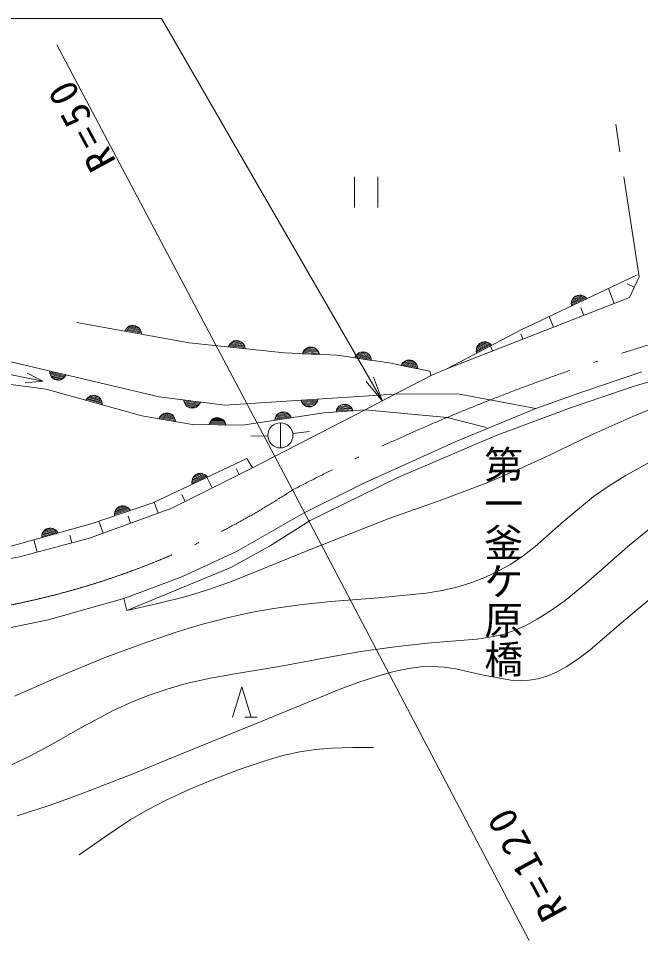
# Model space of a CAD drawing. Units: millimetres, scale not verified. Extents: x -625 to 708451, y -625 to 363079.
# Drawn here: x 219750 to 256605, y 237717 to 292308 of the extents above; entities that cross this region are included whole.
import ezdxf
from ezdxf.enums import TextEntityAlignment as Align

# ---------------------------------------------------------------- set-up
doc = ezdxf.new("R2010")
doc.units = ezdxf.units.MM
doc.header["$LTSCALE"] = 1000
doc.linetypes.add('DASHED', pattern=[7.5, 6, -1.5])
doc.linetypes.add('LONG_DASHED_DOTTED', pattern=[15.25, 12, -1.5, 0.25, -1.5])
doc.layers.add('S-SUV', color=7, linetype='Continuous', lineweight=13)
doc.styles.add('@ＭＳ ゴシック', font='')
doc.styles.add('ＭＳ ゴシック', font='')
doc.styles.get('@ＭＳ ゴシック').set_extended_font_data('@MS Gothic')
doc.styles.get('ＭＳ ゴシック').set_extended_font_data('MS Gothic')

# ---------------------------------------------------------------- blocks, each defined once
blk = doc.blocks.new('open_arrow')
at = {"color": 0, "linetype": 'Continuous', "lineweight": -2}
blk.add_lwpolyline([(7.5, 1.25), (0, 0), (7.5, -1.25)], dxfattribs=at)

msp = doc.modelspace()

# ---------------------------------------------------------------- linework, layer by layer
at = {"layer": 'S-SUV'}
for p, q in [((222028, 290749), (235989, 264391)), ((239667, 282922), (239667, 281122)), ((241048, 281122), (241048, 282922)), ((249531, 273881), (256403, 277124)), ((256523, 277004), (255946, 275779)), ((255045, 275428), (254699, 276320)), ((256235, 276391), (255819, 276587)), ((255946, 275779), (245134, 271574)), ((253320, 275808), (252507, 275423)), ((252511, 275356), (253370, 275762)), ((252514, 275496), (253258, 275847)), ((253419, 275716), (252515, 275289)), ((253190, 275884), (252532, 275574)), ((252553, 275664), (252627, 275765)), ((252560, 275656), (253107, 275914)), ((252627, 275765), (252718, 275849)), ((252974, 275921), (252637, 275762)), ((252718, 275849), (252858, 275915)), ((252858, 275915), (252980, 275932)), ((252980, 275932), (253105, 275924)), ((253105, 275924), (253240, 275866)), ((253240, 275866), (253336, 275804)), ((253336, 275804), (253419, 275716)), ((252502, 275410), (252512, 275523)), ((252515, 275289), (252502, 275410)), ((252512, 275523), (252553, 275664)), ((253243, 274728), (253065, 275186)), ((251441, 274027), (251193, 274665)), ((223213, 274313), (229869, 273112)), ((226183, 273993), (226298, 274084)), ((226298, 274084), (226417, 274123)), ((226299, 274074), (226894, 273966)), ((226417, 274123), (226539, 274139)), ((226790, 274049), (226423, 274115)), ((226539, 274139), (226692, 274112)), ((226692, 274112), (226801, 274054)), ((226801, 274054), (226898, 273976)), ((226049, 273801), (226109, 273907)), ((227033, 273624), (226049, 273801)), ((226085, 273858), (227019, 273690)), ((226109, 273907), (226183, 273993)), ((227006, 273755), (226120, 273915)), ((226168, 273970), (226978, 273824)), ((226944, 273894), (226229, 274023)), ((226898, 273976), (226975, 273850)), ((226975, 273850), (227016, 273743)), ((227016, 273743), (227033, 273624)), ((245134, 271574), (249531, 273881)), ((249639, 273326), (249521, 273630)), ((229869, 273112), (235515, 272511)), ((232195, 272864), (232247, 272974)), ((232247, 272974), (232314, 273065)), ((233153, 272888), (232258, 272983)), ((232302, 273041), (233119, 272954)), ((232314, 273065), (232423, 273164)), ((233081, 273021), (232358, 273098)), ((232423, 273164), (232538, 273212)), ((232424, 273154), (233026, 273090)), ((232538, 273212), (232659, 273237)), ((232916, 273165), (232545, 273204)), ((232659, 273237), (232813, 273221)), ((232813, 273221), (232926, 273171)), ((232926, 273171), (233029, 273100)), ((233029, 273100), (233115, 272980)), ((233115, 272980), (233164, 272877)), ((247673, 273047), (246876, 272629)), ((246880, 272702), (247608, 273084)), ((246883, 272562), (247724, 273003)), ((247775, 272960), (246890, 272495)), ((247540, 273118), (246895, 272780)), ((246913, 272871), (246982, 272975)), ((246919, 272863), (247455, 273145)), ((246982, 272975), (247069, 273063)), ((247322, 273145), (246992, 272972)), ((247069, 273063), (247206, 273135)), ((247206, 273135), (247327, 273157)), ((247327, 273157), (247453, 273155)), ((247453, 273155), (247590, 273102)), ((247590, 273102), (247689, 273044)), ((247689, 273044), (247775, 272960)), ((228080, 269911), (216089, 272727)), ((233189, 272758), (232195, 272864)), ((232226, 272924), (233171, 272823)), ((233164, 272877), (233189, 272758)), ((235515, 272511), (238639, 272367)), ((236577, 272462), (236623, 272575)), ((237576, 272416), (236577, 272462)), ((236605, 272523), (237554, 272479)), ((236623, 272575), (236685, 272670)), ((237532, 272543), (236633, 272585)), ((236674, 272645), (237495, 272607)), ((236685, 272670), (236787, 272775)), ((237453, 272672), (236726, 272705)), ((236787, 272775), (236900, 272830)), ((236789, 272765), (237394, 272737)), ((236900, 272830), (237019, 272862)), ((237279, 272805), (236907, 272822)), ((237019, 272862), (237174, 272855)), ((237174, 272855), (237289, 272812)), ((237289, 272812), (237396, 272747)), ((237396, 272747), (237489, 272633)), ((237489, 272633), (237544, 272532)), ((237544, 272532), (237576, 272416)), ((239810, 272408), (239922, 272502)), ((240574, 272332), (239855, 272439)), ((239922, 272502), (240040, 272546)), ((239923, 272492), (240522, 272403)), ((240040, 272546), (240161, 272565)), ((240415, 272482), (240046, 272537)), ((240161, 272565), (240315, 272543)), ((240315, 272543), (240426, 272488)), ((240426, 272488), (240526, 272413)), ((240526, 272413), (240606, 272290)), ((246872, 272615), (246877, 272728)), ((246890, 272495), (246872, 272615)), ((246877, 272728), (246913, 272871)), ((247837, 272625), (247723, 272918)), ((238639, 272367), (241714, 271910)), ((239682, 272212), (239738, 272320)), ((240671, 272065), (239682, 272212)), ((239716, 272270), (240656, 272131)), ((239738, 272320), (239810, 272408)), ((240640, 272196), (239750, 272328)), ((239796, 272385), (240610, 272264)), ((240606, 272290), (240651, 272184)), ((240651, 272184), (240671, 272065)), ((241714, 271910), (244117, 271430)), ((242425, 271768), (242487, 271873)), ((242487, 271873), (242563, 271957)), ((243381, 271704), (242499, 271881)), ((242548, 271935), (243354, 271774)), ((242563, 271957), (242680, 272046)), ((243323, 271844), (242609, 271986)), ((242680, 272046), (242799, 272083)), ((242680, 272036), (243274, 271917)), ((242799, 272083), (242922, 272097)), ((243171, 272001), (242805, 272075)), ((242922, 272097), (243074, 272067)), ((243074, 272067), (243182, 272007)), ((243182, 272007), (243278, 271926)), ((243278, 271926), (243352, 271799)), ((246035, 271924), (246017, 271971)), ((213896, 271319), (221391, 270365)), ((217196, 271627), (221190, 270828)), ((221608, 271313), (221598, 271434)), ((221598, 271434), (222571, 271205)), ((222532, 271150), (221608, 271367)), ((243406, 271572), (242425, 271768)), ((242462, 271824), (243394, 271638)), ((243352, 271799), (243392, 271692)), ((243392, 271692), (243406, 271572)), ((244117, 271430), (244189, 271190)), ((244275, 271201), (245134, 271574)), ((253134, 270187), (256687, 271388)), ((256282, 270554), (260151, 271682)), ((221190, 270828), (220154, 270745)), ((220266, 271306), (221190, 270828)), ((221644, 271204), (221608, 271313)), ((221618, 271301), (222494, 271095)), ((222443, 271042), (221642, 271231)), ((221714, 271075), (221644, 271204)), ((221672, 271159), (222380, 270993)), ((221807, 270992), (221714, 271075)), ((222307, 270946), (221718, 271084)), ((221913, 270928), (221807, 270992)), ((221819, 270997), (222181, 270911)), ((222064, 270893), (221913, 270928)), ((222187, 270902), (222064, 270893)), ((222308, 270936), (222187, 270902)), ((222428, 271020), (222308, 270936)), ((222506, 271102), (222428, 271020)), ((222571, 271205), (222506, 271102)), ((241752, 269911), (244275, 271201)), ((221391, 270365), (227069, 268776)), ((252449, 269251), (256282, 270554)), ((223748, 269705), (223818, 269805)), ((224711, 269436), (223748, 269705)), ((223789, 269759), (224704, 269503)), ((223818, 269805), (223899, 269884)), ((224697, 269570), (223830, 269812)), ((223883, 269862), (224675, 269641)), ((223899, 269884), (224023, 269963)), ((224649, 269713), (223948, 269909)), ((224023, 269963), (224145, 269992)), ((224023, 269953), (224605, 269790)), ((224145, 269992), (224268, 269996)), ((224509, 269882), (224150, 269982)), ((224268, 269996), (224418, 269954)), ((224418, 269954), (224521, 269886)), ((224521, 269886), (224610, 269799)), ((224610, 269799), (224675, 269667)), ((231986, 269412), (228080, 269911)), ((229560, 269606), (229537, 269725)), ((229537, 269725), (230529, 269598)), ((241999, 270063), (231986, 269412)), ((236494, 269705), (237492, 269770)), ((236539, 269593), (236494, 269705)), ((237471, 269706), (236523, 269644)), ((237492, 269770), (237459, 269653)), ((240299, 269139), (241752, 269911)), ((250408, 269215), (253134, 270187)), ((224675, 269667), (224706, 269557)), ((224706, 269557), (224711, 269436)), ((230496, 269539), (229554, 269660)), ((229607, 269502), (229560, 269606)), ((229571, 269595), (230464, 269480)), ((230419, 269423), (229603, 269527)), ((229690, 269380), (229607, 269502)), ((229639, 269460), (230361, 269367)), ((229791, 269307), (229690, 269380)), ((230294, 269313), (229693, 269390)), ((229903, 269255), (229791, 269307)), ((229802, 269313), (230172, 269266)), ((230057, 269235), (229903, 269255)), ((230178, 269257), (230057, 269235)), ((230295, 269303), (230178, 269257)), ((230405, 269400), (230295, 269303)), ((230475, 269489), (230405, 269400)), ((230529, 269598), (230475, 269489)), ((233624, 265701), (240299, 269139)), ((236605, 269499), (236539, 269593)), ((236552, 269583), (237450, 269642)), ((237417, 269577), (236596, 269524)), ((236709, 269396), (236605, 269499)), ((236645, 269464), (237371, 269511)), ((236823, 269343), (236709, 269396)), ((237315, 269445), (236711, 269406)), ((236943, 269313), (236823, 269343)), ((236833, 269351), (237204, 269375)), ((237097, 269323), (236943, 269313)), ((237212, 269368), (237097, 269323)), ((237318, 269435), (237212, 269368)), ((237408, 269551), (237318, 269435)), ((237459, 269653), (237408, 269551)), ((237833, 268957), (240299, 269139)), ((238588, 269076), (239535, 269145)), ((238599, 269129), (238649, 269231)), ((239506, 269206), (238608, 269140)), ((238641, 269205), (239461, 269265)), ((238649, 269231), (238738, 269347)), ((239412, 269324), (238686, 269271)), ((238738, 269347), (238843, 269415)), ((238741, 269338), (239345, 269382)), ((238843, 269415), (238958, 269461)), ((239223, 269436), (238851, 269408)), ((238958, 269461), (239112, 269473)), ((239112, 269473), (239232, 269444)), ((239232, 269444), (239346, 269392)), ((239346, 269392), (239452, 269290)), ((239452, 269290), (239519, 269197)), ((239519, 269197), (239565, 269085)), ((245628, 267250), (250408, 269215)), ((248056, 267618), (252449, 269251)), ((256139, 268744), (258376, 269657)), ((227069, 268776), (230066, 268276)), ((228074, 268608), (228133, 268715)), ((229061, 268444), (228074, 268608)), ((228109, 268666), (229046, 268509)), ((228133, 268715), (228205, 268802)), ((229032, 268575), (228144, 268723)), ((228191, 268779), (229003, 268643)), ((228205, 268802), (228320, 268894)), ((228969, 268712), (228251, 268832)), ((228320, 268894), (228438, 268935)), ((228320, 268884), (228917, 268784)), ((228438, 268935), (228560, 268953)), ((228812, 268865), (228444, 268927)), ((228560, 268953), (228713, 268927)), ((228713, 268927), (228823, 268871)), ((228823, 268871), (228921, 268794)), ((228921, 268794), (228999, 268669)), ((228999, 268669), (229043, 268563)), ((231243, 268581), (231353, 268639)), ((231353, 268639), (231472, 268675)), ((231733, 268625), (231361, 268631)), ((231472, 268675), (231627, 268672)), ((231627, 268672), (231743, 268633)), ((231743, 268633), (231852, 268571)), ((233019, 268231), (237833, 268957)), ((235921, 268669), (234932, 268519)), ((234932, 268519), (234954, 268639)), ((234947, 268585), (235886, 268727)), ((234954, 268639), (234996, 268744)), ((235852, 268785), (234963, 268650)), ((234990, 268718), (235804, 268841)), ((234996, 268744), (235076, 268867)), ((235750, 268896), (235030, 268787)), ((235076, 268867), (235176, 268943)), ((235080, 268858), (235679, 268948)), ((235176, 268943), (235287, 268998)), ((235553, 268992), (235185, 268937)), ((235287, 268998), (235440, 269021)), ((235440, 269021), (235562, 269001)), ((235562, 269001), (235680, 268958)), ((235680, 268958), (235792, 268864)), ((235792, 268864), (235866, 268777)), ((235866, 268777), (235921, 268669)), ((238567, 269011), (238599, 269129)), ((239565, 269085), (238567, 269011)), ((253661, 267629), (256139, 268744)), ((229043, 268563), (229061, 268444)), ((230066, 268276), (233019, 268231)), ((231043, 268261), (231084, 268375)), ((232043, 268246), (231043, 268261)), ((231069, 268323), (232018, 268309)), ((231084, 268375), (231143, 268472)), ((231994, 268371), (231095, 268385)), ((231133, 268447), (231955, 268435)), ((231143, 268472), (231243, 268581)), ((231911, 268498), (231184, 268509)), ((231245, 268570), (231850, 268561)), ((231852, 268571), (231948, 268460)), ((231948, 268460), (232007, 268361)), ((232007, 268361), (232043, 268246)), ((235268, 268372), (235268, 266880)), ((234518, 267602), (233519, 267570)), ((236011, 267727), (237002, 267863)), ((242224, 265129), (248056, 267618)), ((251215, 266462), (253661, 267629)), ((240163, 264775), (245628, 267250)), ((249402, 265620), (251215, 266462)), ((227710, 263636), (233280, 266264)), ((233280, 266264), (233624, 265701)), ((255694, 265230), (257029, 265982)), ((233624, 265701), (228837, 263323)), ((230718, 265332), (230061, 265022)), ((230088, 265104), (230635, 265362)), ((230502, 265368), (230165, 265209)), ((230246, 265297), (230386, 265363)), ((230386, 265363), (230508, 265379)), ((230508, 265379), (230633, 265372)), ((230633, 265372), (230768, 265314)), ((230768, 265314), (230864, 265252)), ((232826, 265305), (232646, 265667)), ((247566, 264834), (249402, 265620)), ((230030, 264858), (230040, 264971)), ((230043, 264737), (230030, 264858)), ((230849, 265255), (230035, 264871)), ((230039, 264804), (230898, 265209)), ((230040, 264971), (230082, 265112)), ((230042, 264944), (230786, 265295)), ((230947, 265164), (230043, 264737)), ((230082, 265112), (230155, 265213)), ((230155, 265213), (230246, 265297)), ((230864, 265252), (230947, 265164)), ((231230, 264512), (230914, 265148)), ((236684, 263035), (240163, 264775)), ((237025, 262592), (242224, 265129)), ((244666, 263748), (247566, 264834)), ((254739, 264646), (255694, 265230)), ((235989, 264391), (249999, 237717)), ((253818, 264012), (254739, 264646)), ((229635, 263719), (229435, 264120)), ((241742, 262717), (244666, 263748)), ((252065, 262546), (253818, 264012)), ((228837, 263323), (223955, 261540)), ((224112, 262416), (227710, 263636)), ((226385, 263186), (225438, 262865)), ((225441, 262932), (226341, 263238)), ((226297, 263289), (225445, 263000)), ((225460, 263071), (226239, 263335)), ((225462, 263098), (225519, 263233)), ((226176, 263380), (225487, 263146)), ((225519, 263233), (225604, 263325)), ((225524, 263225), (226097, 263419)), ((225604, 263325), (225703, 263399)), ((225966, 263440), (225613, 263321)), ((225703, 263399), (225850, 263448)), ((225850, 263448), (225973, 263451)), ((225973, 263451), (226096, 263429)), ((226096, 263429), (226224, 263356)), ((226224, 263356), (226312, 263283)), ((226312, 263283), (226385, 263186)), ((228023, 263026), (227787, 263672)), ((225438, 262987), (225462, 263098)), ((225438, 262865), (225438, 262987)), ((226396, 262431), (226248, 262837)), ((232668, 260743), (236684, 263035)), ((234614, 261057), (237025, 262592)), ((237098, 260897), (241742, 262717)), ((219105, 261008), (224112, 262416)), ((221892, 262051), (221192, 261854)), ((221233, 261931), (221815, 262094)), ((221317, 262027), (221420, 262095)), ((221685, 262123), (221327, 262022)), ((221420, 262095), (221570, 262137)), ((221570, 262137), (221693, 262133)), ((221693, 262133), (221815, 262105)), ((221815, 262105), (221939, 262025)), ((224769, 261837), (224508, 262550)), ((250358, 261038), (252065, 262546)), ((255847, 261044), (257225, 262179)), ((223955, 261540), (219817, 260444)), ((222090, 261847), (221127, 261576)), ((221127, 261576), (221135, 261698)), ((221134, 261643), (222049, 261900)), ((221135, 261698), (221164, 261807)), ((222008, 261954), (221142, 261710)), ((221161, 261780), (221953, 262003)), ((221164, 261807), (221228, 261940)), ((221228, 261940), (221317, 262027)), ((221939, 262025), (222023, 261948)), ((222023, 261948), (222090, 261847)), ((222921, 261266), (222800, 261721)), ((220852, 260718), (220659, 261445)), ((232340, 259812), (234614, 261057)), ((249654, 260496), (250358, 261038)), ((254501, 259858), (255847, 261044)), ((219817, 260444), (207958, 258192)), ((229434, 259249), (232668, 260743)), ((232474, 259020), (237098, 260897)), ((248920, 260007), (249654, 260496)), ((248177, 259587), (248920, 260007)), ((253335, 258833), (254501, 259858)), ((226177, 257266), (232340, 259812)), ((247415, 259225), (248177, 259587)), ((226003, 257975), (229434, 259249)), ((231081, 258525), (232474, 259020)), ((245791, 258658), (246612, 258913)), ((246612, 258913), (247415, 259225)), ((252134, 257856), (253335, 258833)), ((229679, 258091), (231081, 258525)), ((241075, 258000), (243914, 258278)), ((243914, 258278), (244860, 258439)), ((244860, 258439), (245791, 258658)), ((255607, 256653), (257665, 258362)), ((221519, 256700), (226003, 257975)), ((226003, 257975), (226177, 257266)), ((227936, 257649), (229679, 258091)), ((236557, 257613), (238252, 257784)), ((238252, 257784), (241075, 258000)), ((251324, 257272), (252134, 257856)), ((226177, 257266), (227936, 257649)), ((232115, 256831), (233491, 257137)), ((233491, 257137), (234878, 257384)), ((234878, 257384), (236557, 257613)), ((250487, 256742), (251324, 257272)), ((218260, 256039), (221519, 256700)), ((230566, 256419), (232115, 256831)), ((249817, 256375), (250487, 256742)), ((253591, 254900), (255607, 256653)), ((229043, 255953), (230566, 256419)), ((248519, 255857), (249122, 256064)), ((249122, 256064), (249817, 256375)), ((226922, 255230), (229043, 255953)), ((243961, 255331), (245895, 255490)), ((245895, 255490), (246905, 255569)), ((246905, 255569), (247901, 255708)), ((247901, 255708), (248519, 255857)), ((224835, 254455), (226922, 255230)), ((240042, 254823), (242045, 255113)), ((242045, 255113), (243961, 255331)), ((222170, 253353), (224835, 254455)), ((235316, 253965), (238047, 254474)), ((238047, 254474), (240042, 254823)), ((252895, 254373), (253591, 254900)), ((232579, 253517), (235316, 253965)), ((242886, 253825), (243590, 253915)), ((243590, 253915), (244300, 253944)), ((244300, 253944), (244963, 253906)), ((244963, 253906), (245640, 253806)), ((251627, 253613), (252195, 253918)), ((252195, 253918), (252895, 254373)), ((219519, 252192), (222170, 253353)), ((231124, 253249), (232579, 253517)), ((239918, 253013), (241099, 253393)), ((241099, 253393), (241981, 253638)), ((241981, 253638), (242886, 253825)), ((245640, 253806), (247306, 253431)), ((247306, 253431), (248928, 253126)), ((250535, 253218), (251048, 253371)), ((251048, 253371), (251627, 253613)), ((228557, 252606), (229693, 252926)), ((229693, 252926), (231124, 253249)), ((238760, 252577), (239918, 253013)), ((248928, 253126), (249476, 253095)), ((249476, 253095), (250012, 253124)), ((250012, 253124), (250535, 253218)), ((226403, 251819), (227437, 252229)), ((227437, 252229), (228557, 252606)), ((232440, 250949), (232989, 252745)), ((232989, 252745), (233538, 250949)), ((234136, 250679), (238760, 252577)), ((225395, 251354), (226403, 251819)), ((223451, 250316), (225395, 251354)), ((229517, 248813), (234136, 250679)), ((233164, 250949), (233884, 250949)), ((221529, 249221), (223451, 250316)), ((220458, 248652), (221529, 249221)), ((236424, 248883), (237358, 249020)), ((237358, 249020), (238302, 249098)), ((238302, 249098), (239543, 249137)), ((239543, 249137), (240790, 249138)), ((219370, 248142), (220458, 248652)), ((226486, 247572), (229517, 248813)), ((234433, 248384), (235423, 248663)), ((235423, 248663), (236424, 248883)), ((232826, 247837), (234433, 248384)), ((223429, 246386), (226486, 247572)), ((231249, 247237), (232826, 247837)), ((229862, 246661), (231249, 247237)), ((221562, 245715), (223429, 246386)), ((228504, 246032), (229862, 246661)), ((219684, 245104), (221562, 245715)), ((227426, 245470), (228504, 246032)), ((226378, 244856), (227426, 245470)), ((224844, 243847), (226378, 244856)), ((223347, 242790), (224844, 243847))]:
    msp.add_line(p, q, dxfattribs=at)
at = {"layer": 'S-SUV', "linetype": 'DASHED'}
for p, q in [((256523, 277004), (255135, 286051)), ((241999, 270063), (245780, 270087)), ((245780, 270087), (250408, 269215)), ((240299, 269139), (245150, 268682)), ((245150, 268682), (247476, 268100))]:
    msp.add_line(p, q, dxfattribs=at)
at = {"layer": 'S-SUV'}
msp.add_lwpolyline([(241308, 269641), (228221, 292308), (203014, 292308)], dxfattribs=at)
msp.add_circle((235268, 267626), 746, dxfattribs=at)
at = {"layer": 'S-SUV', "linetype": 'LONG_DASHED_DOTTED'}
for centre, radius, start, end in [((292392, 156052), 122142, 94.80121, 117.50217), ((210142, 303926), 47235, 278.7608, 303.1755)]:
    msp.add_arc(centre, radius, start, end, dxfattribs=at)

# ---------------------------------------------------------------- block references
at = {"layer": 'S-SUV', "xscale": 200, "yscale": 200, "rotation": 120}
msp.add_blockref('open_arrow', (241308, 269641), dxfattribs=at)

# ---------------------------------------------------------------- texts
at = {"layer": 'S-SUV', "style": '@ＭＳ ゴシック'}
msp.add_text('第一釜ケ原橋', height=1686, rotation=270, dxfattribs=at).set_placement((247119, 267053), align=Align.BOTTOM_LEFT)
at = {"layer": 'S-SUV', "char_height": 1686, "attachment_point": 7, "style": 'ＭＳ ゴシック'}
for s, insert, rotation in [('\\T1.3;R=50', (225594, 283853), 118.4), ('\\T1.3;R=120', (252349, 239478), 118.6)]:
    msp.add_mtext(s, dxfattribs=dict(at, insert=insert, rotation=rotation))

doc.saveas('drawing.dxf')
